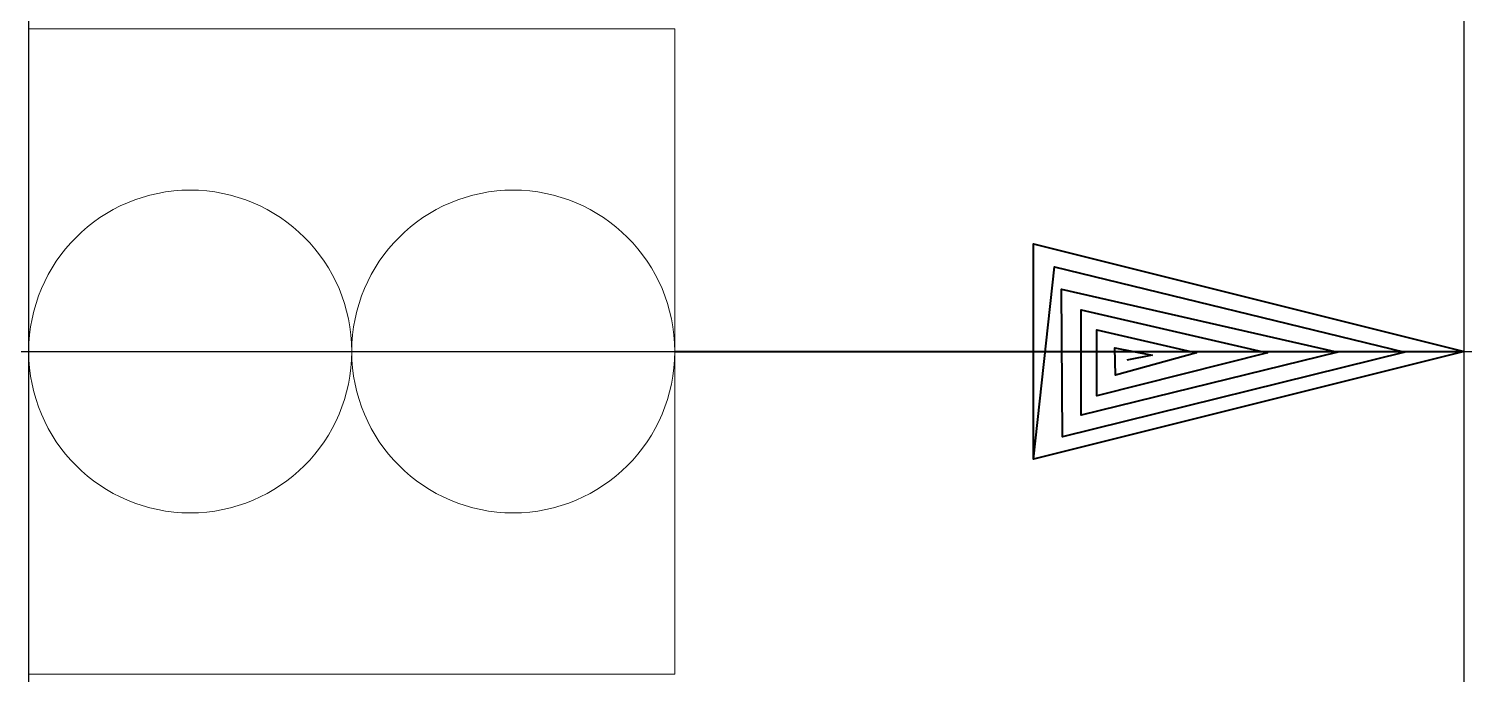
# Model space of a CAD drawing. Header units: metres. Extents: x -0.0045 to 0.0155, y -0.0046 to 0.0044.
import ezdxf

# ---------------------------------------------------------------- set-up
doc = ezdxf.new("R2010")
doc.units = ezdxf.units.M
doc.header["$PDMODE"] = 2
doc.layers.add('Level 3', color=7, linetype='Continuous')
doc.layers.add('Level 7', color=7, linetype='Continuous')

# ---------------------------------------------------------------- blocks, each defined once
blk = doc.blocks.new('00001A17')
at = {"layer": 'Level 3', "color": 131, "linetype": 'Continuous', "lineweight": 40, "true_color": 0x50f0ff, "flags": 128}
blk.add_lwpolyline([(-0.006, -0.0015), (-0.006, 0.0015), (0, 0), (-0.006, -0.0015), (-0.00571, 0.00118), (-0.00083, -0.00001), (-0.0056, -0.00119), (-0.00561, 0.00087), (-0.00176, -0.00001), (-0.00534, -0.00089), (-0.00534, 0.00058), (-0.00274, -0.00002), (-0.00512, -0.00062), (-0.00512, 0.0003), (-0.00373, -0.00002), (-0.00486, -0.00033), (-0.00487, 0.00005), (-0.00435, -0.00005), (-0.0047, -0.00012)], dxfattribs=at)
blk = doc.blocks.new('POSITIVE DISPLACEMENT FLOW METER')
at = {"layer": 'Level 3', "color": 1, "linetype": 'Continuous', "lineweight": 40}
blk.add_line((0.004502, -0.000064), (0.015502, -0.000064), dxfattribs=at)
at = {"layer": 'Level 7', "color": 2, "linetype": 'Continuous', "lineweight": 13, "flags": 128}
blk.add_lwpolyline([(-0.004498, -0.004564), (-0.004498, 0.004436), (0.004502, 0.004436), (0.004502, -0.004564), (-0.004498, -0.004564)], dxfattribs=at)
at = {"layer": 'Level 7', "color": 2, "linetype": 'Continuous', "lineweight": 13}
for centre in [(-0.002248, -0.000064), (0.002252, -0.000064)]:
    blk.add_circle(centre, 0.00225, dxfattribs=at)
at = {"color": 9, "linetype": 'Continuous', "lineweight": 0, "true_color": 0xc8c8c8}
blk.add_blockref('00001A17', (0.015502, -0.000064), dxfattribs=at)

msp = doc.modelspace()

# ---------------------------------------------------------------- linework, layer by layer
for p in [(-0.004498, -0.000064), (0.015502, -0.000064)]:
    msp.add_point(p)

# ---------------------------------------------------------------- block references
msp.add_blockref('POSITIVE DISPLACEMENT FLOW METER', (0, 0))

doc.saveas('drawing.dxf')
